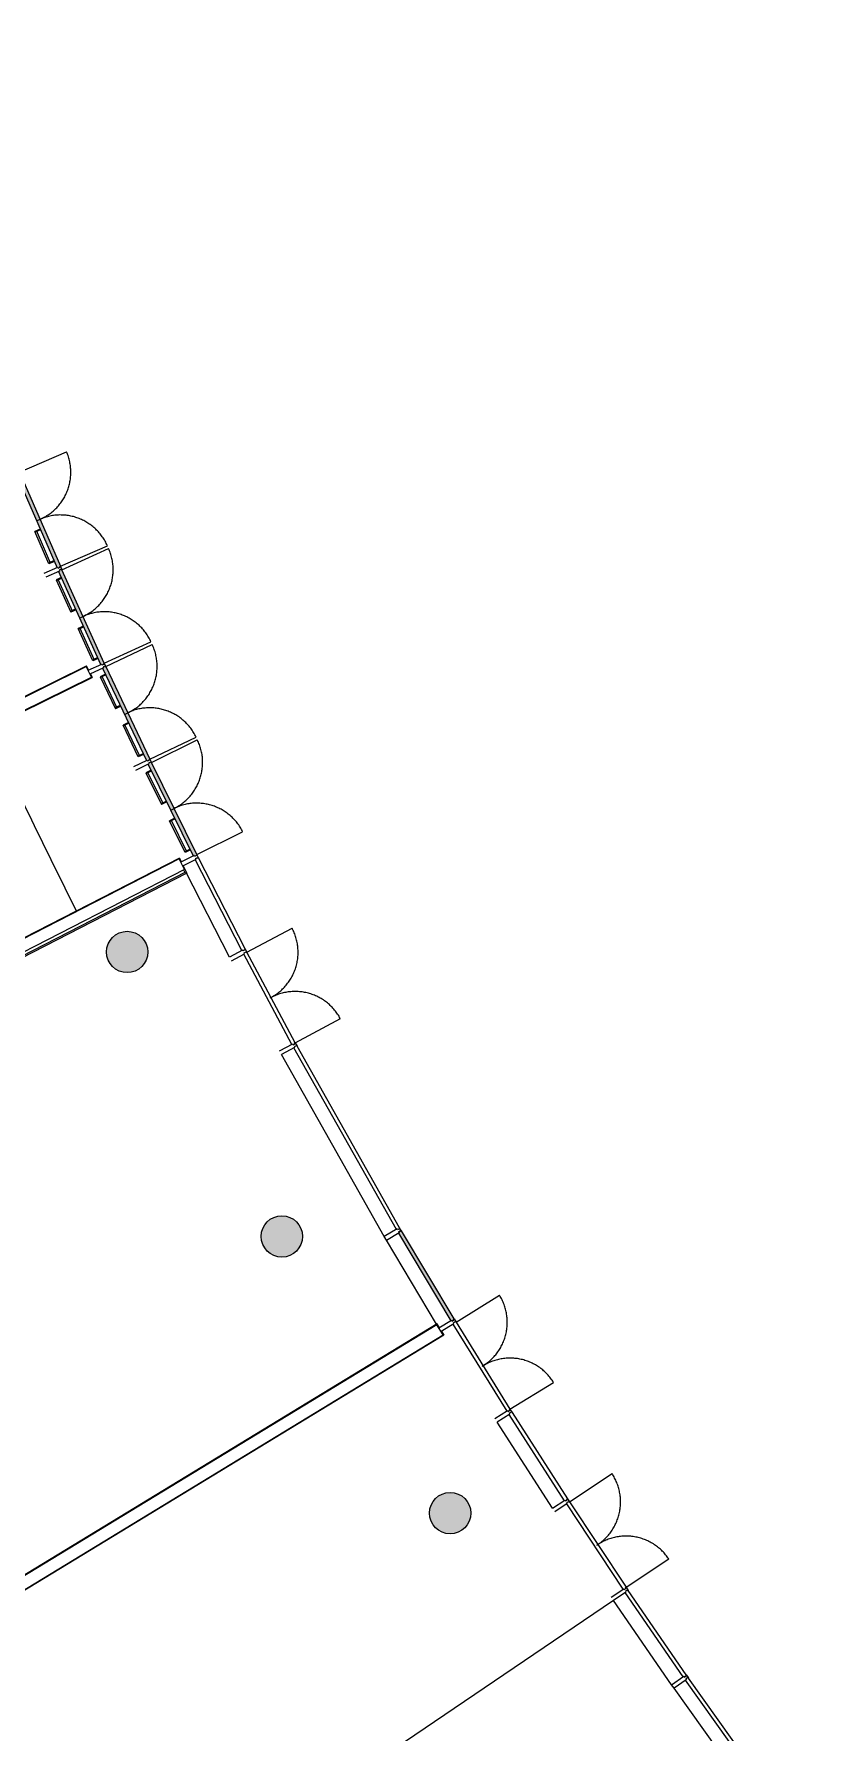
# Model space of a CAD drawing. Header units: centimetres. Extents: x 139057 to 200038, y 34824 to 80516.
# Drawn here: x 174327 to 175667, y 58064 to 60940 of the extents above; entities that cross this region are included whole.
import ezdxf

# ---------------------------------------------------------------- set-up
doc = ezdxf.new("R2010")
doc.units = ezdxf.units.CM
doc.header["$LTSCALE"] = 100
doc.linetypes.add('A0SHT-SGRM$0$HIDDEN', pattern=[9.525, 6.35, -3.175])
doc.linetypes.add('TR2010', pattern=[3, 2, -1])
for name, color, linetype in [('0.10', 8, 'Continuous'), ('0.10 Intonaco', 8, 'Continuous'), ('0.15', 9, 'Continuous'), ('0.20 Cartongessi', 70, 'Continuous'), ('0.20 Cementi Armati', 4, 'Continuous'), ('0.20 Murature', 50, 'Continuous'), ('0.20 Vetrate', 3, 'Continuous')]:
    doc.layers.add(name, color=color, linetype=linetype)
doc.layers.add('410_STRUTTURE_001-AM_0', color=7, linetype='Continuous', lineweight=0)

msp = doc.modelspace()

# ---------------------------------------------------------------- hatches: boundary and pattern name
at = {"layer": '0.20 Vetrate'}
for points in [[(174302.4, 60197.5), (174301.4, 60197.1), (174300.8, 60198.3), (174297.5, 60196.9), (174298.1, 60195.4), (174296.8, 60194.8), (174365.8, 60036.2), (174367.1, 60036.8), (174367.8, 60035.3), (174371.1, 60036.8), (174370.6, 60038), (174371.6, 60038.4)], [(174374.2, 60032.5), (174373.2, 60032), (174372.7, 60033.2), (174369.3, 60031.8), (174370, 60030.3), (174368.7, 60029.7), (174440.2, 59872.2), (174441.5, 59872.8), (174442.2, 59871.3), (174445.5, 59872.8), (174445, 59874), (174446, 59874.5)], [(174448.7, 59868.6), (174447.7, 59868.1), (174447.1, 59869.3), (174443.8, 59867.8), (174444.5, 59866.3), (174443.2, 59865.7), (174517.2, 59709.4), (174518.6, 59710), (174519.3, 59708.6), (174522.5, 59710.1), (174522, 59711.3), (174523, 59711.8)], [(174525.8, 59706), (174524.8, 59705.5), (174524.2, 59706.7), (174520.9, 59705.1), (174521.6, 59703.6), (174520.3, 59703), (174596.9, 59547.8), (174598.2, 59548.5), (174598.9, 59547), (174602.2, 59548.7), (174601.6, 59549.8), (174602.6, 59550.3)], [(174949.8, 58912.4), (174948.9, 58911.8), (174948.2, 58912.9), (174945, 58911.1), (174945.9, 58909.7), (174944.6, 58909), (175033.3, 58760.5), (175034.6, 58761.2), (175035.4, 58759.8), (175038.5, 58761.7), (175037.8, 58762.9), (175038.8, 58763.4)]]:
    msp.add_hatch(color=5, dxfattribs=at).paths.add_polyline_path(points)
at = {"layer": '410_STRUTTURE_001-AM_0'}
h = msp.add_hatch(color=256, dxfattribs=at)
h.paths.add_polyline_path([(173097.4, 66917.9, 1), (173132.4, 66917.9, 1)])
h.paths.add_polyline_path([(172464, 67114.3), (172425.2, 67124.1), (172393.5, 66998), (172432.3, 66988.3)])
h.paths.add_polyline_path([(172268.8, 66557.1), (172239.6, 66564.2), (172225.4, 66505.9), (172254.6, 66498.8)])
h.paths.add_polyline_path([(171904.4, 66525.1, 1), (171974.4, 66525.1, 1)])
h.paths.add_polyline_path([(171852.2, 66563.6), (171803.4, 66574.4), (171792.5, 66525.6), (171841.4, 66514.8)])
h.paths.add_polyline_path([(171939.5, 67132.4), (171987.8, 67119.6), (172000.7, 67167.9), (171952.3, 67180.7)])
h.paths.add_polyline_path([(172118.8, 67125.7, 1), (172048.8, 67125.7, 1)])
h.paths.add_polyline_path([(171575.4, 65289.1), (171625, 65282.5), (171631.6, 65332.1), (171582, 65338.7)])
h.paths.add_polyline_path([(171698.3, 65301.5, 1), (171768.3, 65301.5, 1)])
h.paths.add_polyline_path([(172000.9, 65312), (171999.5, 65287), (172079.4, 65282.7), (172080.7, 65307.7)])
h.paths.add_polyline_path([(172504.9, 65260.4, 1), (172469.9, 65260.4, 1)])
h.paths.add_polyline_path([(173206.7, 65219.2, 1), (173276.7, 65219.2, 1)])
h.paths.add_polyline_path([(173189.9, 64670.8, 1), (173259.9, 64670.8, 1)])
h.paths.add_polyline_path([(171897.4, 64618.3), (171927.3, 64617.1), (171929.8, 64677), (171899.8, 64678.3)])
h.paths.add_polyline_path([(171707.6, 64680.9, 1), (171637.6, 64680.9, 1)])
h.paths.add_polyline_path([(171506.1, 64661.2), (171555.9, 64656.7), (171560.4, 64706.5), (171510.6, 64711)])
h.paths.add_polyline_path([(171463.9, 64032.1), (171513.9, 64030), (171515.9, 64080), (171466, 64082)])
h.paths.add_polyline_path([(171511.7, 63977.1), (171513.7, 64027), (171463.8, 64029.1), (171461.7, 63979.1)])
h.paths.add_polyline_path([(171605.5, 64055.9, 1), (171675.5, 64055.9, 1)])
h.paths.add_polyline_path([(171905.9, 64101.4), (171881, 64102.4), (171877.7, 64022.4), (171902.7, 64021.4)])
h.paths.add_polyline_path([(173199.6, 64122.3, 1), (173269.6, 64122.3, 1)])
h.paths.add_polyline_path([(173235.6, 63574.9, 1), (173305.6, 63574.9, 1)])
h.paths.add_polyline_path([(172861.4, 63523), (172858.6, 63552.9), (172798.9, 63547.5), (172801.6, 63517.6)])
h.paths.add_polyline_path([(172419.1, 63501.4, 1), (172489.1, 63501.4, 1)])
h.paths.add_polyline_path([(171880.4, 63484.6), (171855.5, 63485.7), (171852, 63405.8), (171877, 63404.7)])
h.paths.add_polyline_path([(171602.6, 63428, 1), (171672.6, 63428, 1)])
h.paths.add_polyline_path([(171448.5, 63390.7), (171498.5, 63390.5), (171498.7, 63440.5), (171448.7, 63440.7)])
h.paths.add_polyline_path([(171461, 62750.1), (171511, 62752.1), (171509, 62802), (171459, 62800.1)])
h.paths.add_polyline_path([(171629.1, 62798.4, 1), (171699.1, 62798.4, 1)])
h.paths.add_polyline_path([(171855.5, 62863.5), (171830.5, 62865), (171825.8, 62785.1), (171850.8, 62783.7)])
h.paths.add_polyline_path([(172533.4, 62914.1, 1), (172463.4, 62914.1, 1)])
h.paths.add_polyline_path([(172926.6, 62958.3), (172922.5, 62988.1), (172863, 62979.9), (172867.1, 62950.1)])
h.paths.add_polyline_path([(173367.8, 63029.8, 1), (173297.8, 63029.8, 1)])
h.paths.add_polyline_path([(173386.2, 62488.4, 1), (173456.2, 62488.4, 1)])
h.paths.add_polyline_path([(172594.1, 62403.9), (172652.5, 62417.8), (172638.6, 62476.2), (172580.2, 62462.3)])
h.paths.add_polyline_path([(171941.8, 62169.4), (171966.3, 62174.2), (171951.2, 62252.7), (171926.7, 62248)])
h.paths.add_polyline_path([(171685.3, 62168.5, 1), (171755.3, 62168.5, 1)])
h.paths.add_polyline_path([(171551.4, 62111.5), (171547.3, 62161.3), (171497.5, 62157.2), (171501.6, 62107.3)])
h.paths.add_polyline_path([(171564.3, 61513.1), (171570.7, 61463.5), (171620.3, 61469.8), (171613.9, 61519.4)])
h.paths.add_polyline_path([(171635.9, 61377.3), (171643.1, 61348.2), (171691.6, 61360.3), (171684.4, 61389.4)])
h.paths.add_polyline_path([(171771.4, 61539.7, 1), (171841.4, 61539.7, 1)])
h.paths.add_polyline_path([(172069.2, 61642.9), (172044.7, 61638.1), (172059.7, 61559.6), (172084.3, 61564.3)])
h.paths.add_polyline_path([(171984.3, 61420.4), (172013.8, 61426.1), (172004.3, 61475.2), (171974.8, 61469.5)])
h.paths.add_polyline_path([(172512.5, 61527.4), (172483, 61521.7), (172492.5, 61472.6), (172522, 61478.3)])
h.paths.add_polyline_path([(172945.8, 61590.3), (172938.9, 61619.4), (172890.2, 61607.9), (172897.2, 61578.7)])
h.paths.add_polyline_path([(173500.6, 61951.8, 1), (173570.6, 61951.8, 1)])
h.paths.add_polyline_path([(173059.6, 61182.9), (173051.1, 61211.7), (173003.2, 61197.4), (173011.7, 61168.7)])
h.paths.add_polyline_path([(172598, 61085.7), (172568.5, 61080), (172578, 61030.9), (172607.5, 61036.6)])
h.paths.add_polyline_path([(172067.7, 60879.1), (172097.1, 60884.8), (172087.6, 60933.9), (172058.2, 60928.2)])
h.paths.add_polyline_path([(171731, 60780.4), (171780.2, 60789.1), (171771.5, 60838.4), (171722.3, 60829.7)])
h.paths.add_polyline_path([(171678.8, 60771.2), (171728, 60779.9), (171719.4, 60829.2), (171670.1, 60820.5)])
h.paths.add_polyline_path([(171771.5, 60289), (171782, 60240.1), (171830.8, 60250.6), (171820.4, 60299.5)])
h.paths.add_polyline_path([(171833.8, 60251.2), (171882.7, 60261.7), (171872.2, 60310.6), (171823.3, 60300.1)])
h.paths.add_polyline_path([(172186.7, 60419.6), (172157.2, 60413.9), (172166.7, 60364.8), (172196.1, 60370.5)])
h.paths.add_polyline_path([(172673.1, 60539.2), (172702.6, 60544.9), (172693.1, 60594), (172663.6, 60588.3)])
h.paths.add_polyline_path([(173205.4, 60730.6), (173195.6, 60758.9), (173148.4, 60742.7), (173158.1, 60714.3)])
h.paths.add_polyline_path([(173311.7, 60297), (173358.2, 60315.4), (173347.1, 60343.3), (173300.7, 60324.8)])
h.paths.add_polyline_path([(172771.8, 60187), (172742.4, 60181.3), (172751.9, 60132.2), (172781.3, 60137.9)])
h.paths.add_polyline_path([(172312.4, 59877.6), (172282.9, 59871.9), (172292.4, 59822.8), (172321.9, 59828.5)])
h.paths.add_polyline_path([(173368.3, 59347.8), (173346.2, 59403.5), (173290.4, 59381.4), (173312.6, 59325.6)])
h.paths.add_polyline_path([(174210.9, 59878.9, 1), (174280.9, 59878.9, 1)])
h.paths.add_polyline_path([(174066.1, 60383.7, 1), (173996.1, 60383.7, 1)])
h.paths.add_polyline_path([(173620.9, 58923.5, 1), (173550.9, 58923.5, 1)])
h.paths.add_polyline_path([(173884.9, 58386.6, 1), (173814.9, 58386.6, 1)])
h.paths.add_polyline_path([(174449.7, 59385, 1), (174519.7, 59385, 1)])
h.paths.add_polyline_path([(174781.9, 58903.2, 1), (174711.9, 58903.2, 1)])
h.paths.add_polyline_path([(175067.1, 58434.5, 1), (174997.1, 58434.5, 1)])
h.paths.add_polyline_path([(175304.4, 57980, 1), (175374.4, 57980, 1)])
h.paths.add_polyline_path([(175703.2, 57540.9, 1), (175633.2, 57540.9, 1)])
h.paths.add_polyline_path([(175196.3, 56374.7, 1), (175126.3, 56374.7, 1)])
h.paths.add_polyline_path([(176052.7, 57118, 1), (175982.7, 57118, 1)])
h.paths.add_polyline_path([(176488.7, 56567.5, 1), (176418.7, 56567.5, 1)])
h.paths.add_polyline_path([(176794.8, 55975.9, 1), (176864.8, 55975.9, 1)])
h.paths.add_polyline_path([(175491.6, 55908.3, 1), (175561.6, 55908.3, 1)])
h.paths.add_polyline_path([(177107.5, 55348.5, 1), (177177.5, 55348.5, 1)])
h.paths.add_polyline_path([(177367.7, 55079.6), (177361, 55098.4), (177342.1, 55091.7), (177348.8, 55072.9)])
h.paths.add_polyline_path([(177392.9, 55032.3), (177376.2, 55079.4), (177347.9, 55069.4), (177364.7, 55022.3)])
h.paths.add_polyline_path([(177483.5, 54775.8), (177493.5, 54747.6), (177540.6, 54764.3), (177530.6, 54792.6)])

# ---------------------------------------------------------------- linework, layer by layer
at = {"layer": '0.10'}
for p, q in [((174296.7, 60195, 0), (174365.9, 60035.9, 0)), ((174302.4, 60197.5, 0), (174371.6, 60038.4, 0)), ((174331.3, 60115.5, 0), (174337, 60117.9, 0)), ((174440.3, 59871.9, 0), (174368.6, 60029.9, 0)), ((174446, 59874.5, 0), (174374.2, 60032.5, 0)), ((174404.4, 59950.9, 0), (174410.1, 59953.5, 0)), ((174443.1, 59865.9, 0), (174517.4, 59709.1, 0)), ((174448.7, 59868.6, 0), (174523, 59711.8, 0)), ((174480.2, 59787.5, 0), (174485.8, 59790.2, 0)), ((174597, 59547.6, 0), (174520.2, 59703.2, 0)), ((174602.6, 59550.3, 0), (174525.8, 59706, 0)), ((174558.6, 59625.4, 0), (174564.2, 59628.1, 0)), ((174679.2, 59387.4, 0), (174600, 59541.7, 0)), ((174684.7, 59390.2, 0), (174605.5, 59544.5, 0)), ((174764, 59228.5, 0), (174682.3, 59381.5, 0)), ((174769.5, 59231.4, 0), (174687.7, 59384.5, 0)), ((174946.5, 58917.9, 0), (174772.6, 59225.7, 0)), ((174941.1, 58914.9, 0), (174767.2, 59222.6, 0)), ((175036.9, 58754.6, 0), (175128.2, 58607.1, 0)), ((175042.2, 58757.9, 0), (175133.5, 58610.4, 0)), ((175131.8, 58601.5, 0), (175225.5, 58455.5, 0)), ((175137, 58604.9, 0), (175230.7, 58458.9, 0)), ((175229.1, 58450, 0), (175325, 58305.7, 0)), ((175234.2, 58453.4, 0), (175330.3, 58308.9, 0)), ((175432.3, 58160.6, 0), (175333.9, 58303.5, 0)), ((175427, 58157.3, 0), (175328.9, 58299.8, 0)), ((175531.4, 58010.5, 0), (175431.1, 58151.5, 0)), ((175536.6, 58013.9, 0), (175436, 58155.2, 0))]:
    msp.add_line(p, q, dxfattribs=at)
at = {"layer": '0.10', "linetype": 'A0SHT-SGRM$0$HIDDEN'}
msp.add_line((175309.2, 58286.5, 0), (174598.1, 57805.6, 0), dxfattribs=at)
at = {"layer": '0.10', "ltscale": 50, "elevation": 0}
for points in [[(174581.7, 59525), (174581.7, 59525)], [(174658, 59376.5), (174584, 59520.6)], [(175009.1, 58754.5), (174924.1, 58896.9), (174920.5, 58903), (174746.4, 59211.1)]]:
    msp.add_lwpolyline(points, dxfattribs=at)
at = {"layer": '0.10', "elevation": 0}
msp.add_lwpolyline([(174949.8, 58912.4), (174948.9, 58911.8), (174948.2, 58912.9), (174945, 58911.1), (174945.9, 58909.7), (174944.6, 58909), (175033.3, 58760.5), (175034.6, 58761.2), (175035.4, 58759.8), (175038.5, 58761.7), (175037.8, 58762.9), (175038.8, 58763.4)], close=True, dxfattribs=at)
for points in [[(175205.4, 58442.7), (175111.8, 58588.6)], [(175614.6, 57857.2), (175516.3, 57990.8), (175512.1, 57996.6), (175411.6, 58137.8), (175407.5, 58143.6), (175309.2, 58286.5)]]:
    msp.add_lwpolyline(points, dxfattribs=at)
at = {"layer": '0.10 Intonaco'}
for p, q in [((173769.1, 59551, 0), (174415.9, 59869.8, 0)), ((174419.4, 59862.6, 0), (174415.9, 59869.8, 0)), ((173553.5, 59420.3, 0), (174425.6, 59850, 0)), ((174422.6, 59856.2, 0), (174425.6, 59850, 0)), ((174573.2, 59544.2, 0), (172970.5, 58721.7, 0)), ((174573.2, 59544.2, 0), (174576.5, 59537.6, 0)), ((174579.7, 59531.2, 0), (174582.6, 59525.5, 0)), ((174581.7, 59525, 0), (174582.6, 59525.5, 0)), ((175010, 58755, 0), (173629.5, 57915.2, 0)), ((175021.4, 58736.2, 0), (173674.4, 57916.8, 0)), ((175013.8, 58748.6, 0), (175010, 58755, 0)), ((175017.5, 58742.5, 0), (175021.4, 58736.2, 0))]:
    msp.add_line(p, q, dxfattribs=at)
at = {"layer": '0.15', "elevation": 0}
msp.add_lwpolyline([(174398.8, 59454.7, -0.00748), (174249.5, 59763.3)], format="xyb", dxfattribs=at)
at = {"layer": '0.20 Cartongessi', "color": 8}
for p, q in [((174584.9, 59521, 0), (172984.7, 58699.7, 0)), ((174580.4, 59524.4, 0), (174582.6, 59519.9, 0))]:
    msp.add_line(p, q, dxfattribs=at)
at = {"layer": '0.20 Cartongessi'}
for p, q in [((174586, 59518.8, 0), (172987.9, 58698.6, 0)), ((174582.6, 59525.5, 0), (174586, 59518.8, 0))]:
    msp.add_line(p, q, dxfattribs=at)
at = {"layer": '0.20 Cementi Armati'}
for centre in [(174484.7, 59385, 0), (174746.9, 58903.2, 0), (175032.1, 58434.5, 0)]:
    msp.add_circle(centre, 35, dxfattribs=at)
at = {"layer": '0.20 Murature'}
for p, q in [((173545.7, 59439.9, 0), (174415.4, 59868.4, 0)), ((174424.3, 59850.5, 0), (174415.4, 59868.4, 0)), ((173553.1, 59421.2, 0), (174424.3, 59850.5, 0)), ((174572.7, 59542.9, 0), (172970, 58720.3, 0)), ((174581.7, 59525, 0), (174572.7, 59542.9, 0)), ((174581.7, 59525, 0), (172978.2, 58702, 0)), ((175009.6, 58753.6, 0), (173630.9, 57914.9, 0)), ((173659.7, 57909, 0), (175020, 58736.5, 0)), ((175020, 58736.5, 0), (175009.6, 58753.6, 0))]:
    msp.add_line(p, q, dxfattribs=at)
at = {"layer": '0.20 Vetrate', "color": 57, "linetype": 'TR2010'}
for p, q in [((174302.4, 60197.5, 0), (174381.9, 60232.1, 0)), ((174371.6, 60038.4, 0), (174451.1, 60073, 0)), ((174374.2, 60032.5, 0), (174453.2, 60068.3, 0)), ((174446, 59874.5, 0), (174525, 59910.4, 0)), ((174448.7, 59868.6, 0), (174527.1, 59905.7, 0)), ((174523, 59711.8, 0), (174601.4, 59748.9, 0)), ((174525.8, 59706, 0), (174603.6, 59744.3, 0)), ((174602.6, 59550.3, 0), (174680.4, 59588.7, 0)), ((174687.7, 59384.5, 0), (174764.3, 59425.3, 0)), ((174769.4, 59231.4, 0), (174846, 59272.3, 0)), ((175042.2, 58757.8, 0), (175115.9, 58803.5, 0)), ((175133.5, 58610.4, 0), (175207.3, 58656, 0)), ((175234.2, 58453.4, 0), (175306.5, 58501.4, 0)), ((175330.3, 58308.9, 0), (175402.5, 58356.9, 0))]:
    msp.add_line(p, q, dxfattribs=at)
at = {"layer": '0.20 Vetrate', "color": 57}
for p, q in [((174337.4, 60101.5, 0), (174328.2, 60097.5, 0)), ((174352.1, 60042.5, 0), (174328.2, 60097.5, 0)), ((174338, 60100.1, 0), (174328.8, 60096.1, 0)), ((174354.9, 60043.7, 0), (174330.9, 60098.7, 0)), ((174360.7, 60047.9, 0), (174351.5, 60043.9, 0)), ((174361.3, 60046.5, 0), (174352.1, 60042.5, 0)), ((174373.3, 60019.4, 0), (174364.2, 60015.3, 0)), ((174364.2, 60015.3, 0), (174389, 59960.6, 0)), ((174374, 60018, 0), (174364.9, 60013.9, 0)), ((174367, 60016.5, 0), (174391.8, 59961.9, 0)), ((174397.5, 59966.1, 0), (174388.4, 59962, 0)), ((174398.1, 59964.8, 0), (174389, 59960.6, 0)), ((174410.7, 59937, 0), (174401.6, 59932.9, 0)), ((174426.4, 59878.3, 0), (174401.6, 59932.9, 0)), ((174411.4, 59935.7, 0), (174402.3, 59931.5, 0)), ((174429.2, 59879.5, 0), (174404.4, 59934.1, 0)), ((174434.9, 59883.8, 0), (174425.8, 59879.6, 0)), ((174435.6, 59882.4, 0), (174426.4, 59878.3, 0)), ((174448, 59855.5, 0), (174439, 59851.2, 0)), ((174439, 59851.2, 0), (174464.7, 59797, 0)), ((174448.7, 59854.2, 0), (174439.6, 59849.9, 0)), ((174441.7, 59852.5, 0), (174467.4, 59798.3, 0)), ((174473.1, 59802.7, 0), (174464, 59798.4, 0)), ((174473.7, 59801.3, 0), (174464.7, 59797, 0)), ((174486.7, 59773.8, 0), (174477.7, 59769.5, 0)), ((174487.4, 59772.4, 0), (174478.3, 59768.1, 0)), ((174506.1, 59716.6, 0), (174480.4, 59770.8, 0)), ((174503.4, 59715.3, 0), (174477.7, 59769.5, 0)), ((174511.8, 59720.9, 0), (174502.7, 59716.6, 0)), ((174512.4, 59719.5, 0), (174503.4, 59715.3, 0)), ((174525.3, 59692.9, 0), (174516.4, 59688.4, 0)), ((174516.4, 59688.4, 0), (174542.9, 59634.6, 0)), ((174526, 59691.5, 0), (174517, 59687.1, 0)), ((174519, 59689.8, 0), (174545.6, 59636, 0)), ((174551.2, 59640.4, 0), (174542.2, 59636, 0)), ((174551.9, 59639.1, 0), (174542.9, 59634.6, 0)), ((174565.4, 59611.7, 0), (174556.4, 59607.3, 0)), ((174582.9, 59553.5, 0), (174556.4, 59607.3, 0)), ((174566, 59610.4, 0), (174557, 59606, 0)), ((174585.6, 59554.8, 0), (174559.1, 59608.6, 0)), ((174591.2, 59559.3, 0), (174582.3, 59554.9, 0)), ((174591.9, 59557.9, 0), (174582.9, 59553.5, 0))]:
    msp.add_line(p, q, dxfattribs=at)
at = {"layer": '0.20 Vetrate', "elevation": 0}
for points in [[(174344, 60026.5), (174367.1, 60036.8), (174367.8, 60035.3), (174371.1, 60036.8), (174370.6, 60038), (174371.6, 60038.4), (174374.2, 60032.5), (174373.2, 60032), (174372.7, 60033.2), (174369.3, 60031.8), (174370, 60030.3), (174346.9, 60020)], [(174418.6, 59862.2), (174441.5, 59872.8), (174442.2, 59871.3), (174445.5, 59872.8), (174445, 59874), (174446, 59874.5), (174448.7, 59868.6), (174447.7, 59868.1), (174447.1, 59869.3), (174443.8, 59867.8), (174444.5, 59866.3), (174421.6, 59855.7)], [(174495.8, 59699), (174518.6, 59710), (174519.3, 59708.6), (174522.5, 59710.1), (174522, 59711.3), (174523, 59711.8), (174525.8, 59706), (174524.8, 59705.5), (174524.2, 59706.7), (174520.9, 59705.1), (174521.6, 59703.6), (174498.9, 59692.6)], [(174578.8, 59530.8), (174601.4, 59542.1), (174600.7, 59543.6), (174603.9, 59545.2), (174604.5, 59544), (174605.5, 59544.5), (174602.6, 59550.3), (174601.6, 59549.8), (174602.2, 59548.7), (174598.9, 59547), (174598.2, 59548.5), (174575.6, 59537.1)], [(174661.3, 59370.3), (174683.7, 59382), (174682.9, 59383.4), (174686.2, 59385.1), (174686.8, 59383.9), (174687.8, 59384.4), (174684.7, 59390.2), (174683.8, 59389.7), (174684.4, 59388.5), (174681.2, 59386.8), (174680.4, 59388.3), (174658, 59376.5)], [(174743, 59217.3), (174765.2, 59229.4), (174765.9, 59228), (174769.1, 59229.7), (174768.5, 59230.9), (174769.5, 59231.4), (174772.6, 59225.7), (174771.6, 59225.2), (174771, 59226.3), (174767.8, 59224.6), (174768.5, 59223.2), (174746.4, 59211.1)], [(174924.1, 58896.9), (174945.9, 58909.7), (174945, 58911.1), (174948.2, 58912.9), (174948.9, 58911.8), (174949.8, 58912.3), (174946.5, 58917.9), (174945.6, 58917.4), (174946.2, 58916.3), (174943.1, 58914.4), (174942.3, 58915.8), (174920.5, 58903)], [(175013, 58748.1), (175034.6, 58761.2), (175035.4, 58759.8), (175038.5, 58761.7), (175037.8, 58762.9), (175038.8, 58763.4), (175042.2, 58757.9), (175041.2, 58757.3), (175040.5, 58758.4), (175037.4, 58756.5), (175038.3, 58755.1), (175016.7, 58742)], [(175108, 58594.6), (175129.3, 58608.1), (175130.2, 58606.7), (175133.3, 58608.7), (175132.6, 58609.8), (175133.5, 58610.4), (175137, 58604.9), (175136, 58604.3), (175135.3, 58605.4), (175132.3, 58603.5), (175133.1, 58602.1), (175111.8, 58588.6)], [(175205.4, 58442.7), (175226.5, 58456.5), (175227.4, 58455.2), (175230.5, 58457.2), (175229.8, 58458.3), (175230.7, 58458.9), (175234.2, 58453.4), (175233.3, 58452.8), (175232.6, 58453.9), (175229.5, 58451.9), (175230.4, 58450.6), (175209.3, 58436.8)], [(175305.2, 58292.4), (175326.2, 58306.5), (175327.1, 58305.2), (175330.1, 58307.2), (175329.4, 58308.3), (175330.3, 58308.9), (175333.9, 58303.5), (175333, 58302.9), (175332.3, 58304), (175329.2, 58302), (175330.1, 58300.6), (175309.2, 58286.5)], [(175407.5, 58143.6), (175428.2, 58158.1), (175429.1, 58156.8), (175432.1, 58158.9), (175431.4, 58160), (175432.2, 58160.6), (175436, 58155.3), (175435.1, 58154.6), (175434.3, 58155.7), (175431.3, 58153.6), (175432.3, 58152.3), (175411.6, 58137.8)]]:
    msp.add_lwpolyline(points, dxfattribs=at)
at = {"layer": '0.20 Vetrate', "color": 57, "linetype": 'TR2010'}
for centre, radius, start, end in [((174302.4, 60197.5, 0), 86.8, 293.507, 23.507), ((174371.6, 60038.4, 0), 86.8, 23.507, 113.507), ((174374.2, 60032.5, 0), 86.8, 294.4254, 24.4254), ((174446, 59874.5, 0), 86.8, 24.4254, 114.4254), ((174448.7, 59868.6, 0), 86.8, 295.3437, 25.3437), ((174523, 59711.8, 0), 86.8, 25.3437, 115.3437), ((174525.8, 59706, 0), 86.8, 296.2621, 26.2621), ((174602.6, 59550.3, 0), 86.8, 26.2621, 116.2621), ((174687.7, 59384.5, 0), 86.7, 297.1055, 28.0988), ((174769.4, 59231.4, 0), 86.7, 28.0986, 119.0918), ((175042.2, 58757.8, 0), 86.7, 300.7791, 31.7723), ((175133.5, 58610.4, 0), 86.7, 31.7722, 122.7654), ((175234.2, 58453.4, 0), 86.7, 302.6159, 33.6091), ((175330.3, 58308.9, 0), 86.7, 33.6089, 124.6021)]:
    msp.add_arc(centre, radius, start, end, dxfattribs=at)
at = {"layer": '410_STRUTTURE_001-AM_0'}
for centre in [(174484.7, 59385, 0), (174746.9, 58903.2, 0), (175032.1, 58434.5, 0)]:
    msp.add_circle(centre, 35, dxfattribs=at)

doc.saveas('drawing.dxf')
